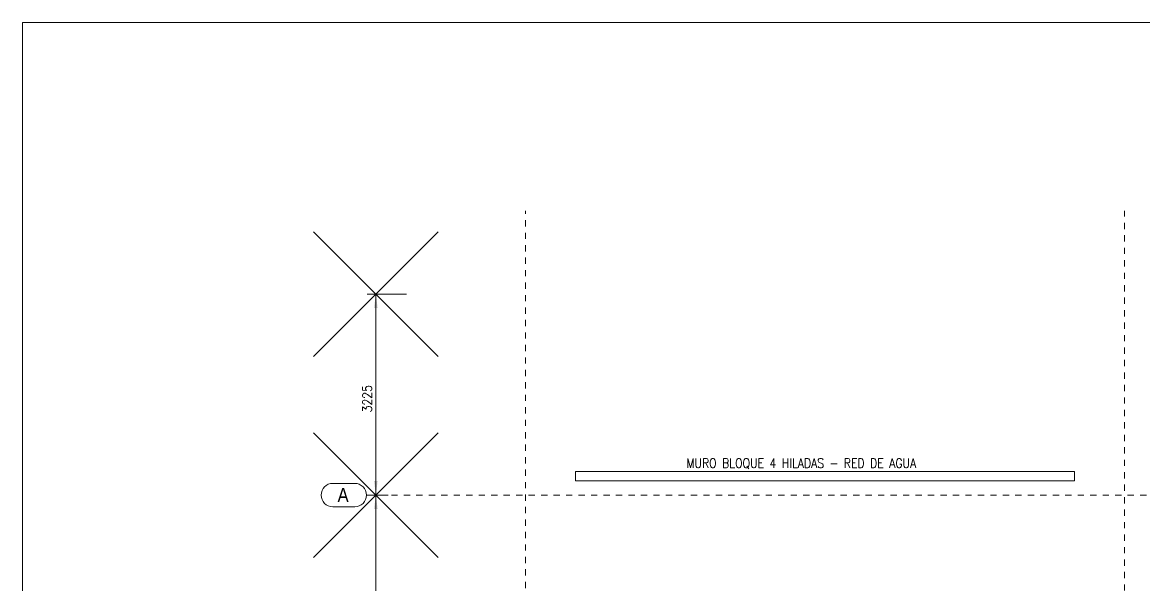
# Model space of a CAD drawing. Header units: millimetres. Extents: x 1010 to 1494, y -119 to 564.
# Drawn here: x 1079.8 to 1097.77, y 373.89 to 382.91 of the extents above; entities that cross this region are included whole.
import ezdxf

# ---------------------------------------------------------------- set-up
doc = ezdxf.new("R2010")
doc.units = ezdxf.units.MM
doc.header["$PDMODE"] = 3
doc.linetypes.add('DASHDOT', pattern=[1, 0.5, -0.25, 0, -0.25])
doc.layers.get('0').update_dxf_attribs({"lineweight": 9})
for name, color, linetype, lineweight in [('Dimensión', 1, 'Continuous', 9), ('Estructura', 170, 'Continuous', 9), ('Marca', 1, 'Continuous', 9), ('MRC', 2, 'Continuous', 9), ('Texto', 7, 'Continuous', 9)]:
    doc.layers.add(name, color=color, linetype=linetype, lineweight=lineweight)
doc.styles.add('Arial', font='arial.ttf')
doc.styles.add('ROMANS', font='romans', dxfattribs={"width": 0.7})

# ---------------------------------------------------------------- blocks, each defined once
blk = doc.blocks.new('*A392')
at = {"layer": 'Marca', "linetype": 'DASHDOT', "lineweight": 0}
blk.add_line((33940, 30035), (90693, 30035), dxfattribs=at)
at = {"layer": 'Marca', "style": 'Arial', "width": 0.85}
blk.add_text('A', height=225, dxfattribs=at).set_placement((33478, 29923))
blk = doc.blocks.new('*A395')
at = {"layer": 'Marca', "linetype": 'DASHDOT', "lineweight": 0}
blk.add_line((36490, 744), (36490, 34593), dxfattribs=at)
blk = doc.blocks.new('*A399')
at = {"layer": 'Marca', "linetype": 'DASHDOT', "lineweight": 0}
blk.add_line((46090, 702), (46090, 34593), dxfattribs=at)
blk = doc.blocks.new('*A405')
at = {"layer": 'Marca', "linetype": 'Continuous', "lineweight": 0}
for p, q in [((33403, 30223), (33753, 30223)), ((33403, 29848), (33753, 29848))]:
    blk.add_line(p, q, dxfattribs=at)
for centre, start, end in [((33403, 30035), 90, 270), ((33753, 30035), 270, 90)]:
    blk.add_arc(centre, 188, start, end, dxfattribs=at)
blk = doc.blocks.new('*A418')
at = {"layer": 'Dimensión'}
for points in [[(34092, 30035), (34120, 29810), (34063, 29810)], [(34092, 18035), (34063, 18260), (34120, 18260)]]:
    blk.add_hatch(color=256, dxfattribs=at).paths.add_polyline_path(points, flags=17)
at = {"layer": 'Dimensión', "linetype": 'Continuous', "lineweight": 0}
for p, q in [((34287, 30035), (33953, 30035)), ((34092, 18035), (34092, 30035)), ((34291, 18035), (33953, 18035))]:
    blk.add_line(p, q, dxfattribs=at)
at = {"layer": 'Dimensión'}
for p in [(34092, 30035), (34092, 18035)]:
    blk.add_point(p, dxfattribs=at)
blk = doc.blocks.new('*A419')
at = {"layer": 'Dimensión'}
for points in [[(34092, 33260), (34120, 33035), (34063, 33035)], [(34092, 30035), (34063, 30260), (34120, 30260)]]:
    blk.add_hatch(color=256, dxfattribs=at).paths.add_polyline_path(points, flags=17)
at = {"layer": 'Dimensión', "linetype": 'Continuous', "lineweight": 0}
for p, q in [((34585, 33260), (33953, 33260)), ((34092, 30035), (34092, 33260)), ((34287, 30035), (33953, 30035))]:
    blk.add_line(p, q, dxfattribs=at)
at = {"layer": 'Dimensión'}
for p in [(34092, 33260), (34092, 30035)]:
    blk.add_point(p, dxfattribs=at)
blk = doc.blocks.new('*A427')
at = {"layer": 'Dimensión', "style": 'ROMANS', "width": 0.85}
blk.add_text('3225', height=150, rotation=90.0002, dxfattribs=at).set_placement((34028, 31361))

msp = doc.modelspace()

# ---------------------------------------------------------------- linework, layer by layer
at = {"layer": 'Estructura'}
msp.add_lwpolyline([(1079.7975, 382.91227), (1145.99331, 382.91227), (1145.99331, 335.50561), (1079.7975, 335.50561)], close=True, dxfattribs=at)
at = {"layer": 'MRC'}
msp.add_lwpolyline([(1088.65954, 375.71089), (1096.65954, 375.71089), (1096.65954, 375.56089), (1088.65954, 375.56089)], close=True, dxfattribs=at)

# ---------------------------------------------------------------- block references
at = {"lineweight": 0, "xscale": 0.001, "yscale": 0.001, "zscale": 0.001}
for name in ['*A395', '*A399', '*A419', '*A427', '*A418', '*A405', '*A392']:
    msp.add_blockref(name, (1051.36993, 345.29563), dxfattribs=at)

# ---------------------------------------------------------------- texts
at = {"layer": 'Texto', "style": 'ROMANS', "width": 0.85}
msp.add_text('MURO BLOQUE 4 HILADAS - RED DE AGUA', height=0.15, dxfattribs=at).set_placement((1090.43741, 375.76777))

doc.saveas('drawing.dxf')
